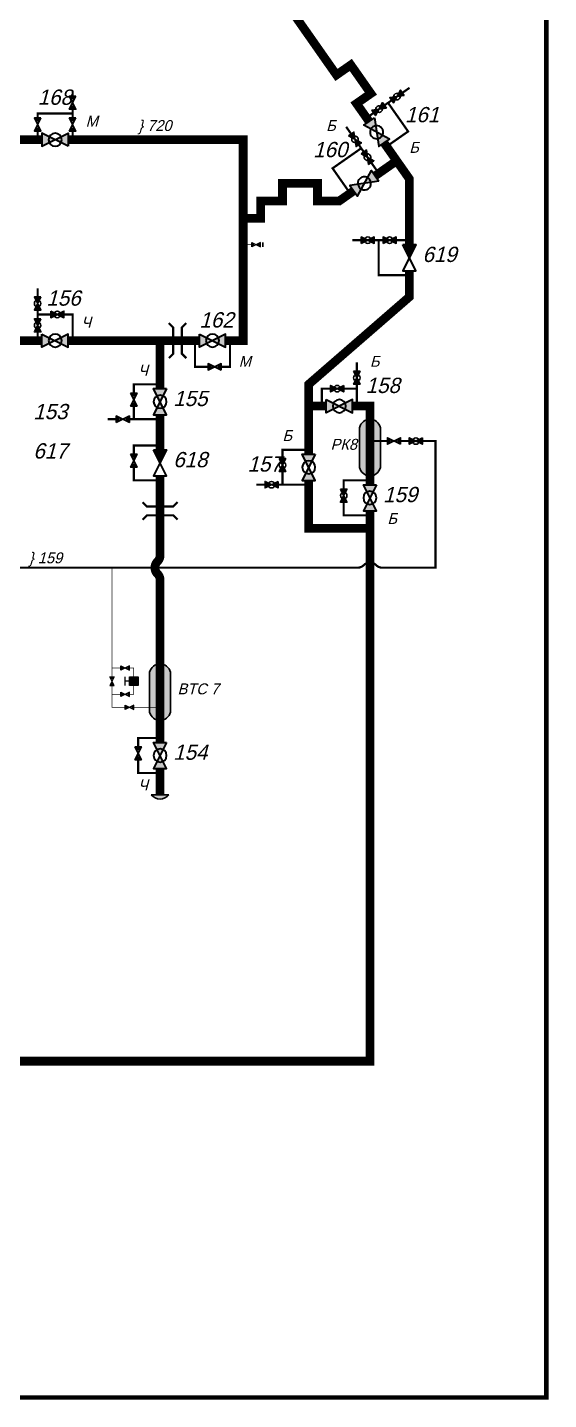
# Paper-space layout 'Layout1' of a CAD drawing. Header units: millimetres. Extents: x 4 to 970, y 6 to 602.
# Drawn here: x 850.4 to 969.5, y 5.7 to 319.9 of the extents above; entities that cross this region are included whole.
import ezdxf

# ---------------------------------------------------------------- set-up
doc = ezdxf.new("R2010")
doc.units = ezdxf.units.MM
for name, color, linetype in [('ВТС', 7, 'Continuous'), ('Заглушки сферич.', 7, 'Continuous'), ('Задвижки ручн.ВД', 7, 'Continuous'), ('Клапаны обр.', 7, 'Continuous'), ('Краны шар.ВД', 7, 'Continuous'), ('Переезды', 7, 'Continuous'), ('Рамка', 7, 'Continuous'), ('Трубы 0057', 7, 'Continuous'), ('Трубы 0159', 7, 'Continuous'), ('Трубы 0720', 7, 'Continuous'), ('Э02', 7, 'Continuous')]:
    doc.layers.add(name, color=color, linetype=linetype)
doc.styles.add('# елементов', font='ruslat.shx', dxfattribs={"oblique": 15, "height": 2.5})
doc.styles.add('# елементов 3.5', font='ruslat.shx', dxfattribs={"oblique": 15, "height": 3.5})
doc.styles.add('Наим. труб', font='ruslat.shx', dxfattribs={"oblique": 15, "height": 2.5})

# ---------------------------------------------------------------- blocks, each defined once
blk = doc.blocks.new('Заглушка сфер.')
at = {"layer": 'Заглушки сферич.', "linetype": 'ByBlock', "lineweight": -2}
blk.add_hatch(color=0, dxfattribs=at).paths.add_polyline_path([(0, 0.5, 0.5), (0, -0.5)])
at = {"layer": 'Заглушки сферич.', "color": 0, "linetype": 'ByBlock', "lineweight": -2}
blk.add_line((0, -0.5), (0, 0.5), dxfattribs=at)
blk.add_arc((0.375, 0), 0.625, 126.8699, 233.1301, dxfattribs=at)
blk = doc.blocks.new('ВТС')
at = {"layer": 'ВТС', "linetype": 'ByBlock', "lineweight": -2}
blk.add_hatch(color=0, dxfattribs=at).paths.add_polyline_path([(0.15, 0.2, 0.75), (0.15, -0.2), (0.85, -0.2, 0.75), (0.85, 0.2)])
at = {"layer": 'ВТС', "color": 0, "linetype": 'ByBlock', "lineweight": -2}
blk.add_lwpolyline([(0.15, -0.2, -0.75), (0.15, 0.2), (0.85, 0.2, -0.75), (0.85, -0.2)], format="xyb", close=True, dxfattribs=at)
blk = doc.blocks.new('Пересеч. 720-159')
at = {"layer": 'Трубы 0720', "const_width": 2}
blk.add_lwpolyline([(-2.83, 0, -0.198912), (-1.41, -0.59), (-1.41, -0.59, 0.414214), (1.41, -0.59), (1.41, -0.59, -0.198912), (2.83, 0)], format="xyb", dxfattribs=at)
blk = doc.blocks.new('Задвижка ручн.ВД')
at = {"layer": 'Задвижки ручн.ВД', "linetype": 'ByBlock', "lineweight": -2}
h = blk.add_hatch(color=0, dxfattribs=at)
edge = h.paths.add_edge_path()
edge.add_ellipse((0.5, 0), major_axis=(0.177, 0.177), ratio=1, start_angle=108.4349, end_angle=135, ccw=False)
edge.add_line((0.28, 0.11), (0, 0.25))
edge.add_line((0, 0.25), (0, -0.25))
edge.add_line((0, -0.25), (0.28, -0.11))
edge.add_ellipse((0.5, 0), major_axis=(-0.177, 0.177), ratio=1, start_angle=45, end_angle=71.5651, ccw=False)
edge = h.paths.add_edge_path()
edge.add_line((0.5, 0), (0.28, 0.11))
edge.add_ellipse((0.5, 0), major_axis=(0.177, 0.177), ratio=1, start_angle=108.4349, end_angle=135)
edge.add_ellipse((0.5, 0), major_axis=(-0.177, 0.177), ratio=1, start_angle=45, end_angle=71.5651)
edge.add_line((0.28, -0.11), (0.5, 0))
edge = h.paths.add_edge_path()
edge.add_line((0.5, 0), (0.72, -0.11))
edge.add_ellipse((0.5, 0), major_axis=(0.177, 0.177), ratio=1, start_angle=288.4349, end_angle=315)
edge.add_ellipse((0.5, 0), major_axis=(-0.177, 0.177), ratio=1, start_angle=225, end_angle=251.5651)
edge.add_line((0.72, 0.11), (0.5, 0))
edge = h.paths.add_edge_path()
edge.add_ellipse((0.5, 0), major_axis=(0.177, 0.177), ratio=1, start_angle=288.4349, end_angle=315, ccw=False)
edge.add_line((0.72, -0.11), (1, -0.25))
edge.add_line((1, -0.25), (1, 0.25))
edge.add_line((1, 0.25), (0.72, 0.11))
edge.add_ellipse((0.5, 0), major_axis=(-0.177, 0.177), ratio=1, start_angle=225, end_angle=251.5651, ccw=False)
at = {"layer": 'Задвижки ручн.ВД', "color": 0, "linetype": 'ByBlock', "lineweight": -2}
blk.add_lwpolyline([(1, 0.25), (0, -0.25), (0, 0.25), (1, -0.25)], close=True, dxfattribs=at)
blk = doc.blocks.new('Кран шар.ВД')
at = {"layer": 'Краны шар.ВД', "linetype": 'ByBlock', "lineweight": -2}
h = blk.add_hatch(color=0, dxfattribs=at)
edge = h.paths.add_edge_path()
edge.add_ellipse((0.5, 0), major_axis=(0.177, 0.177), ratio=1, start_angle=108.4349, end_angle=135, ccw=False)
edge.add_line((0.276, 0.112), (0, 0.25))
edge.add_line((0, 0.25), (0, -0.25))
edge.add_line((0, -0.25), (0.276, -0.112))
edge.add_ellipse((0.5, 0), major_axis=(-0.177, 0.177), ratio=1, start_angle=45, end_angle=71.5651, ccw=False)
edge = h.paths.add_edge_path()
edge.add_line((0.5, 0), (0.276, 0.112))
edge.add_ellipse((0.5, 0), major_axis=(0.177, 0.177), ratio=1, start_angle=108.4349, end_angle=135)
edge.add_ellipse((0.5, 0), major_axis=(-0.177, 0.177), ratio=1, start_angle=45, end_angle=71.5651)
edge.add_line((0.276, -0.112), (0.5, 0))
edge = h.paths.add_edge_path()
edge.add_line((0.5, 0), (0.724, -0.112))
edge.add_ellipse((0.5, 0), major_axis=(0.177, 0.177), ratio=1, start_angle=288.4349, end_angle=315)
edge.add_ellipse((0.5, 0), major_axis=(-0.177, 0.177), ratio=1, start_angle=225, end_angle=251.5651)
edge.add_line((0.724, 0.112), (0.5, 0))
edge = h.paths.add_edge_path()
edge.add_ellipse((0.5, 0), major_axis=(0.177, 0.177), ratio=1, start_angle=288.4349, end_angle=315, ccw=False)
edge.add_line((0.724, -0.112), (1, -0.25))
edge.add_line((1, -0.25), (1, 0.25))
edge.add_line((1, 0.25), (0.724, 0.112))
edge.add_ellipse((0.5, 0), major_axis=(-0.177, 0.177), ratio=1, start_angle=225, end_angle=251.5651, ccw=False)
at = {"layer": 'Краны шар.ВД', "color": 0, "linetype": 'ByBlock', "lineweight": -2}
blk.add_lwpolyline([(0, 0.25), (1, -0.25), (1, 0.25), (0, -0.25)], close=True, dxfattribs=at)
blk.add_lwpolyline([(0.25, 0, 1), (0.75, 0, 1), (0.25, 0)], format="xyb", close=True, dxfattribs=at)
blk = doc.blocks.new('Э02')
at = {"layer": 'Э02', "linetype": 'ByBlock', "lineweight": -2}
blk.add_hatch(color=0, dxfattribs=at).paths.add_polyline_path([(0, 0.5), (0, -0.5), (1, -0.5), (1, 0.5)])
at = {"layer": 'Э02', "color": 0, "linetype": 'ByBlock', "lineweight": -2}
for points in [[(0, 1), (1, 1)], [(0.5, 0.5), (0.5, 1)]]:
    blk.add_lwpolyline(points, dxfattribs=at)
blk.add_lwpolyline([(0, 0.5), (1, 0.5), (1, -0.5), (0, -0.5)], close=True, dxfattribs=at)
blk = doc.blocks.new('Клапан обр.')
at = {"layer": 'Клапаны обр.', "linetype": 'ByBlock', "lineweight": -2}
blk.add_hatch(color=0, dxfattribs=at).paths.add_polyline_path([(0, 0.25), (0, -0.25), (0.5, 0)])
at = {"layer": 'Клапаны обр.', "color": 0, "linetype": 'ByBlock', "lineweight": -2}
blk.add_lwpolyline([(0, -0.25), (0, 0.25), (1, -0.25), (1, 0.25)], close=True, dxfattribs=at)
blk = doc.blocks.new('Пересеч. 159-720')
at = {"layer": 'Трубы 0159', "const_width": 0.5}
blk.add_lwpolyline([(-2.83, 0, -0.198912), (-1.41, -0.59), (-1.41, -0.59, 0.414214), (1.41, -0.59), (1.41, -0.59, -0.198912), (2.83, 0)], format="xyb", dxfattribs=at)

psp = doc.layouts.get("Layout1")

# ---------------------------------------------------------------- linework, layer by layer
at = {"layer": 'Задвижки ручн.ВД', "lineweight": 25}
psp.add_line((904.21, 270.69), (904.21, 269.69), dxfattribs=at)
at = {"layer": 'Переезды', "const_width": 0.5}
for points in [[(882.71, 252.19), (883.71, 251.19), (883.71, 245.19), (882.71, 244.19)], [(886.71, 252.19), (885.71, 251.19), (885.71, 245.19), (886.71, 244.19)], [(884.71, 211.19), (883.71, 210.19), (877.71, 210.19), (876.71, 211.19)], [(884.71, 207.19), (883.71, 208.19), (877.71, 208.19), (876.71, 207.19)]]:
    psp.add_lwpolyline(points, dxfattribs=at)
at = {"layer": 'Рамка', "const_width": 1}
psp.add_lwpolyline([(969.05, 6.19), (4.71, 6.19), (4.71, 585.19), (969.05, 585.19)], close=True, dxfattribs=at)
at = {"layer": 'Трубы 0057', "const_width": 0.15}
for points in [[(899.71, 270.19), (901.71, 270.19)], [(869.71, 171.19), (869.71, 196.19)], [(869.71, 173.19), (871.71, 173.19)], [(873.71, 173.19), (874.71, 173.19), (874.71, 167.19), (873.71, 167.19)], [(872.71, 164.19), (869.71, 164.19), (869.71, 169.19)], [(871.71, 167.19), (869.71, 167.19)], [(880.71, 164.19), (874.71, 164.19)]]:
    psp.add_lwpolyline(points, dxfattribs=at)
at = {"layer": 'Трубы 0159', "const_width": 0.5}
for points in [[(860.71, 304.19), (860.71, 305.19)], [(936.13, 304.94), (937.77, 306.08)], [(932.03, 302.07), (933.67, 303.21)], [(932.53, 292.65), (937.44, 296.09), (932.85, 302.64)], [(852.71, 299.19), (852.71, 300.19), (860.71, 300.19)], [(860.71, 299.19), (860.71, 301.19)], [(927.94, 299.2), (929.58, 300.35)], [(852.71, 294.19), (852.71, 296.19)], [(860.71, 294.19), (860.71, 296.19)], [(924.42, 295.51), (923.27, 297.15)], [(923.6, 282.73), (920.16, 287.65), (926.71, 292.24)], [(927.28, 291.42), (926.14, 293.06)], [(930.15, 287.32), (929, 288.96)], [(926.71, 271.19), (924.71, 271.19)], [(931.71, 271.19), (929.71, 271.19)], [(936.71, 263.19), (930.71, 263.19), (930.71, 271.19)], [(936.71, 271.19), (934.71, 271.19)], [(852.71, 258.19), (852.71, 260.19)], [(852.71, 253.19), (852.71, 255.19)], [(855.71, 254.19), (852.71, 254.19)], [(860.71, 248.19), (860.71, 254.19), (858.71, 254.19)], [(852.71, 248.19), (852.71, 250.19)], [(894.71, 242.19), (896.71, 242.19), (896.71, 248.19)], [(925.71, 241.19), (925.71, 243.19)], [(874.71, 236.19), (874.71, 238.19), (880.71, 238.19)], [(917.71, 233.19), (917.71, 237.19), (919.71, 237.19)], [(922.71, 237.19), (925.71, 237.19)], [(925.71, 233.19), (925.71, 238.19)], [(874.71, 230.19), (874.71, 233.19)], [(870.71, 230.19), (868.71, 230.19)], [(880.71, 230.19), (873.71, 230.19)], [(880.71, 224.19), (874.71, 224.19), (874.71, 222.19)], [(908.71, 221.19), (908.71, 223.19), (914.71, 223.19)], [(937.71, 225.19), (935.71, 225.19)], [(908.71, 215.19), (908.71, 218.19)], [(904.71, 215.19), (902.71, 215.19)], [(914.71, 215.19), (907.71, 215.19)], [(928.71, 216.19), (922.71, 216.19), (922.71, 214.19)], [(820.13, 196.19), (925.89, 196.19)], [(880.71, 157.19), (875.71, 157.19), (875.71, 155.19)]]:
    psp.add_lwpolyline(points, dxfattribs=at)
at = {"layer": 'Трубы 0159'}
for points in [[(888.71, 248.19, 0.5, 0.5, 0), (888.71, 242.19, 0.5, 0.5, 0), (891.71, 242.19, 0, 0, 0)], [(932.71, 225.19, 0.5, 0.5, 0), (928.71, 225.19, 0, 0, 0)], [(931.54, 196.19, 0.5, 0.5, 0), (943.71, 196.19, 0.5, 0.5, 0), (943.71, 225.19, 0.5, 0.5, 0), (940.71, 225.19, 0, 0, 0)], [(880.71, 216.19, 0.5, 0.5, 0), (874.71, 216.19, 0.5, 0.5, 0), (874.71, 219.19, 0, 0, 0)], [(928.71, 208.19, 0.5, 0.5, 0), (922.71, 208.19, 0.5, 0.5, 0), (922.71, 211.19, 0, 0, 0)], [(880.71, 149.19, 0.5, 0.5, 0), (875.71, 149.19, 0.5, 0.5, 0), (875.71, 152.19, 0, 0, 0)]]:
    psp.add_lwpolyline(points, format="xyseb", dxfattribs=at)
at = {"layer": 'Трубы 0720'}
for points in [[(894.71, 351.19, 2, 2, 0), (894.71, 346.65, 2, 2, 0), (921.05, 309.03, 2, 2, 0), (924.33, 311.32, 2, 2, 0), (928.92, 304.77, 2, 2, 0), (925.64, 302.48, 2, 2, 0), (928.51, 298.38, 0, 0, 0)], [(853.71, 294.19, 2, 2, 0), (842.71, 294.19, 0, 0, 0)], [(931.95, 293.47, 2, 2, 0), (937.71, 285.24, 2, 2, 0), (937.71, 270.19, 0, 0, 0)], [(899.71, 276.19, 2, 2, 0), (903.71, 276.19, 2, 2, 0), (903.71, 280.19, 2, 2, 0), (908.71, 280.19, 2, 2, 0), (908.71, 284.19, 2, 2, 0), (916.71, 284.19, 2, 2, 0), (916.71, 280.19, 2, 2, 0), (921.71, 280.19, 2, 2, 0), (924.99, 282.49, 0, 0, 0)], [(918.71, 233.19, 2, 2, 0), (914.71, 233.19, 0, 0, 0)]]:
    psp.add_lwpolyline(points, format="xyseb", dxfattribs=at)
at = {"layer": 'Трубы 0720', "const_width": 2}
for points in [[(895.71, 248.19), (899.71, 248.19), (899.71, 294.19), (859.71, 294.19)], [(934.82, 289.37), (929.91, 285.93)], [(914.71, 222.19), (914.71, 238.19), (937.71, 258.19), (937.71, 264.19)], [(853.71, 248.19), (838.71, 248.19), (838.71, 253.19), (833.71, 253.19)], [(889.71, 248.19), (859.71, 248.19)], [(880.71, 248.19), (880.71, 237.19)], [(928.71, 215.19), (928.71, 233.19), (924.71, 233.19)], [(880.71, 231.19), (880.71, 223.19)], [(880.71, 217.19), (880.71, 199.02)], [(928.71, 205.19), (914.71, 205.19), (914.71, 216.19)], [(744.71, 83.19), (928.71, 83.19), (928.71, 209.19)], [(880.71, 193.36), (880.71, 156.19)], [(880.71, 150.19), (880.71, 144.19)]]:
    psp.add_lwpolyline(points, dxfattribs=at)

# ---------------------------------------------------------------- block references
at = {"layer": 'ВТС', "xscale": 13, "yscale": 12, "rotation": 270}
for p in [(928.71, 230.19), (880.71, 174.19)]:
    psp.add_blockref('ВТС', p, dxfattribs=at)
at = {"layer": 'Заглушки сферич.', "xscale": 4, "yscale": 4, "rotation": 89.99999999999999}
psp.add_blockref('Заглушка сфер.', (880.71, 144.19), dxfattribs=at)
at = {"layer": 'Задвижки ручн.ВД', "lineweight": 25, "yscale": 3}
for p, xscale, rotation in [((860.71, 301.19), -3, 270), ((852.71, 296.19), -3, 270), ((860.71, 296.19), -3, 270), ((891.71, 242.19), -3, 180), ((874.71, 233.19), 3, 90), ((873.71, 230.19), 3, 180), ((932.71, 225.19), -3, 180), ((874.71, 219.19), 3, 90), ((875.71, 152.19), 3, 90)]:
    psp.add_blockref('Задвижка ручн.ВД', p, dxfattribs=dict(at, xscale=xscale, rotation=rotation))
at = {"layer": 'Задвижки ручн.ВД', "lineweight": 15, "yscale": 2}
for p, xscale in [((901.71, 270.19), 2), ((871.71, 173.19), 2), ((871.71, 167.19), 2), ((874.71, 164.19), -2)]:
    psp.add_blockref('Задвижка ручн.ВД', p, dxfattribs=dict(at, xscale=xscale))
at = {"layer": 'Задвижки ручн.ВД', "lineweight": 15, "xscale": -2, "yscale": 2, "rotation": 270}
psp.add_blockref('Задвижка ручн.ВД', (869.71, 169.19), dxfattribs=at)
at = {"layer": 'Клапаны обр.', "lineweight": 35, "xscale": 6, "yscale": 6, "rotation": 270}
for p in [(937.71, 270.19), (880.71, 223.19)]:
    psp.add_blockref('Клапан обр.', p, dxfattribs=at)
at = {"layer": 'Краны шар.ВД', "lineweight": 25, "yscale": 3}
for p, xscale, rotation in [((936.13, 304.94), 3, 215), ((932.03, 302.07), 3, 215), ((924.42, 295.51), -3, 125), ((927.28, 291.42), -3, 125), ((926.71, 271.19), -3, 180), ((931.71, 271.19), -3, 180), ((852.71, 258.19), 3, 270), ((852.71, 253.19), 3, 270), ((925.71, 241.19), -3, 90), ((908.71, 221.19), -3, 90), ((922.71, 214.19), -3, 90)]:
    psp.add_blockref('Кран шар.ВД', p, dxfattribs=dict(at, xscale=xscale, rotation=rotation))
at = {"layer": 'Краны шар.ВД', "lineweight": 35, "xscale": 6, "yscale": 6}
for p, rotation in [((928.51, 298.38), 305), ((859.71, 294.19), 180), ((929.91, 285.93), 215), ((880.71, 237.19), 270), ((914.71, 222.19), 270), ((928.71, 215.19), 270), ((880.71, 156.19), 270)]:
    psp.add_blockref('Кран шар.ВД', p, dxfattribs=dict(at, rotation=rotation))
at = {"layer": 'Краны шар.ВД', "lineweight": 25, "yscale": 3}
for p, xscale in [((855.71, 254.19), 3), ((922.71, 237.19), -3), ((940.71, 225.19), -3), ((907.71, 215.19), -3)]:
    psp.add_blockref('Кран шар.ВД', p, dxfattribs=dict(at, xscale=xscale))
at = {"layer": 'Краны шар.ВД', "lineweight": 35, "xscale": 6.000000000000001, "yscale": 6}
for p in [(853.71, 248.19), (889.71, 248.19), (918.71, 233.19)]:
    psp.add_blockref('Кран шар.ВД', p, dxfattribs=at)
at = {"layer": 'Трубы 0159', "xscale": -1, "rotation": 180}
psp.add_blockref('Пересеч. 159-720', (928.71, 196.19), dxfattribs=at)
at = {"layer": 'Трубы 0720', "rotation": 270}
psp.add_blockref('Пересеч. 720-159', (880.71, 196.19), dxfattribs=at)
at = {"layer": 'Э02', "lineweight": 15, "xscale": 2, "yscale": 2, "rotation": 90}
psp.add_blockref('Э02', (874.71, 169.19), dxfattribs=at)

# ---------------------------------------------------------------- texts
at = {"layer": 'ВТС', "lineweight": 25, "style": '# елементов', "oblique": 15}
for s, p in [('РК8', (919.71, 223.19)), ('ВТС 7', (884.71, 167.19))]:
    psp.add_text(s, height=2.5, dxfattribs=at).set_placement(p)
at = {"layer": 'Клапаны обр.', "lineweight": 35, "style": '# елементов 3.5', "oblique": 15}
for s, p in [('619', (940.71, 266.19)), ('617', (851.71, 221.19)), ('618', (883.71, 219.19)), ('154', (883.71, 152.19))]:
    psp.add_text(s, height=3.5, dxfattribs=at).set_placement(p)
at = {"layer": 'Краны шар.ВД', "lineweight": 35, "style": '# елементов 3.5', "oblique": 15}
for s, p in [('168', (852.71, 302.19)), ('161', (936.71, 298.19)), ('160', (915.71, 290.19)), ('156', (854.71, 256.19)), ('162', (889.71, 251.19)), ('158', (927.71, 236.19)), ('155', (883.71, 233.19)), ('153', (851.71, 230.19)), ('157', (900.71, 218.19)), ('159', (931.71, 211.19))]:
    psp.add_text(s, height=3.5, dxfattribs=at).set_placement(p)
at = {"layer": 'Краны шар.ВД', "lineweight": 25, "style": '# елементов', "oblique": 15}
for s, p in [('М', (863.71, 297.19)), ('Б', (918.71, 296.19)), ('Б', (937.71, 291.19)), ('Ч', (862.71, 251.19)), ('Ч', (875.71, 240.19)), ('М', (898.71, 242.19)), ('Б', (928.71, 242.19)), ('Б', (908.71, 225.19)), ('Б', (932.71, 206.19)), ('Ч', (875.71, 145.19))]:
    psp.add_text(s, height=2.5, dxfattribs=at).set_placement(p)
at = {"layer": 'Трубы 0159', "lineweight": 25, "style": 'Наим. труб', "oblique": 15}
psp.add_text('} 159', height=2.5, dxfattribs=at).set_placement((850.71, 197.19))
at = {"layer": 'Трубы 0720', "lineweight": 25, "style": 'Наим. труб', "oblique": 15}
psp.add_text('} 720', height=2.5, dxfattribs=at).set_placement((875.71, 296.19))

doc.saveas('drawing.dxf')
